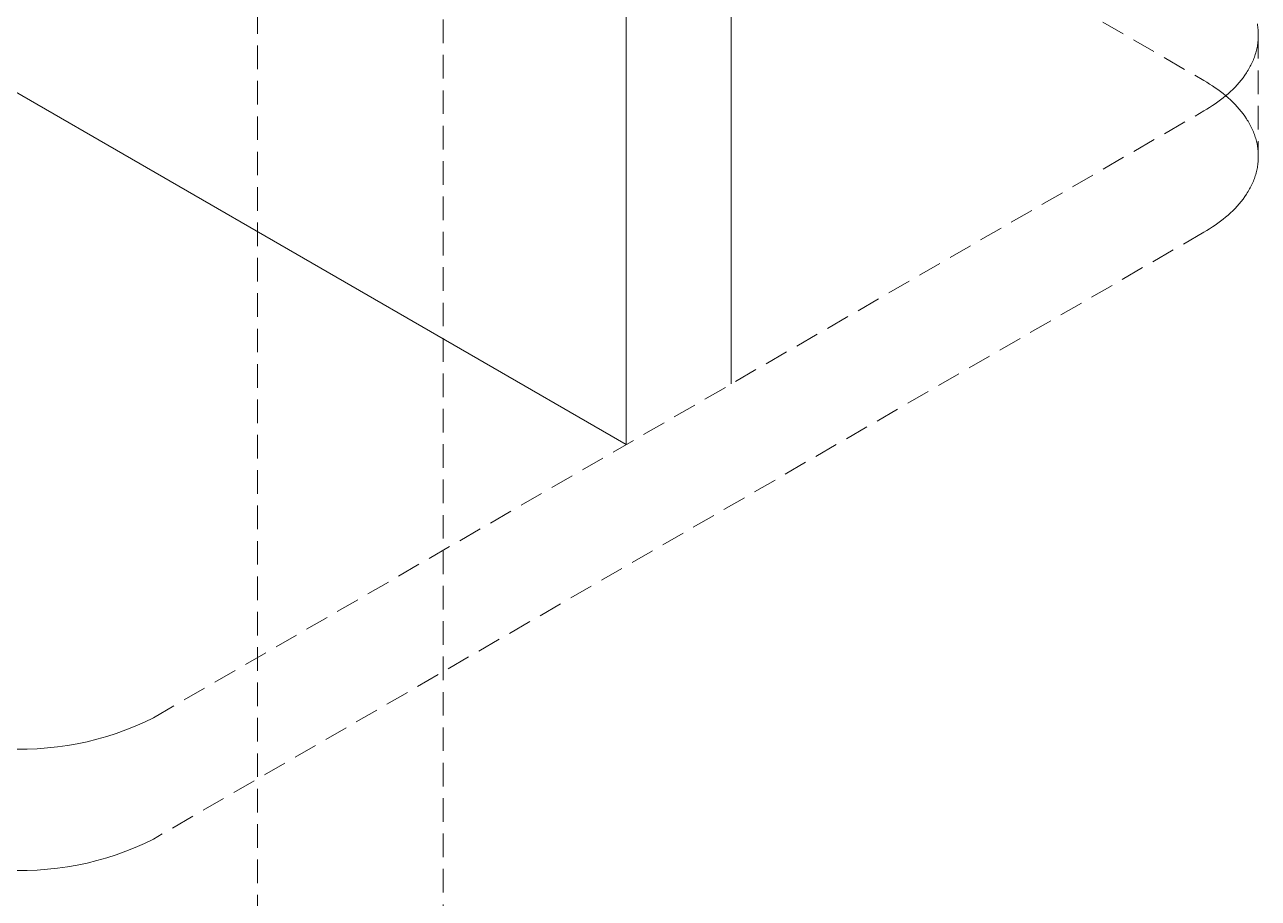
# Model space of a CAD drawing. Header units: millimetres. Extents: x -111 to 4919, y -143 to 3304.
# Drawn here: x 3054.8 to 3121.2, y 1364.2 to 1411.2 of the extents above; entities that cross this region are included whole.
import ezdxf

# ---------------------------------------------------------------- set-up
doc = ezdxf.new("R2010")
doc.units = ezdxf.units.MM
doc.linetypes.add('HIDDEN', pattern=[1.905, 1.27, -0.635])
doc.layers.add('ZANO_R', color=7, linetype='Continuous', lineweight=0)
doc.layers.add('ZANO_R_przerywana', color=7, linetype='HIDDEN', lineweight=0)

msp = doc.modelspace()

# ---------------------------------------------------------------- linework, layer by layer
at = {"layer": 'ZANO_R'}
for p, q in [((3087.204, 1388.573), (3087.204, 1710.273)), ((3092.861, 1689.044), (3092.861, 1391.839)), ((2769.006, 1572.285), (3087.204, 1388.573)), ((3061.749, 1373.876), (3061.26, 1373.639)), ((3060.259, 1373.216), (3059.748, 1373.031)), ((3060.763, 1373.419), (3060.259, 1373.216)), ((3061.26, 1373.639), (3060.763, 1373.419)), ((3058.18, 1372.583), (3057.649, 1372.47)), ((3058.708, 1372.714), (3058.18, 1372.583)), ((3059.231, 1372.863), (3058.708, 1372.714)), ((3059.748, 1373.031), (3059.231, 1372.863)), ((3054.949, 1372.188), (3054.406, 1372.188)), ((3055.492, 1372.207), (3054.949, 1372.188)), ((3056.035, 1372.245), (3055.492, 1372.207)), ((3056.575, 1372.301), (3056.035, 1372.245)), ((3057.113, 1372.376), (3056.575, 1372.301)), ((3057.649, 1372.47), (3057.113, 1372.376)), ((3061.749, 1367.345), (3061.26, 1367.107)), ((3060.259, 1366.684), (3059.748, 1366.499)), ((3060.763, 1366.887), (3060.259, 1366.684)), ((3061.26, 1367.107), (3060.763, 1366.887)), ((3057.649, 1365.939), (3057.113, 1365.844)), ((3058.18, 1366.051), (3057.649, 1365.939)), ((3058.708, 1366.182), (3058.18, 1366.051)), ((3059.231, 1366.331), (3058.708, 1366.182)), ((3059.748, 1366.499), (3059.231, 1366.331)), ((3054.949, 1365.656), (3054.406, 1365.656)), ((3055.492, 1365.675), (3054.949, 1365.656)), ((3056.035, 1365.713), (3055.492, 1365.675)), ((3056.575, 1365.769), (3056.035, 1365.713)), ((3057.113, 1365.844), (3056.575, 1365.769))]:
    msp.add_line(p, q, dxfattribs=at)
at = {"layer": 'ZANO_R_przerywana'}
for p, q in [((2814.261, 1583.716), (3118.317, 1408.169)), ((3067.355, 1326.869), (3067.355, 1424.762)), ((3077.355, 1424.788), (3077.355, 1326.869)), ((3121.193, 1411.215), (3121.205, 1411.141)), ((3121.205, 1411.141), (3121.216, 1411.067)), ((3121.216, 1411.067), (3121.225, 1410.992)), ((3121.225, 1410.992), (3121.233, 1410.918)), ((3121.233, 1410.918), (3121.239, 1410.843)), ((3121.239, 1410.395), (3121.233, 1410.32)), ((3121.239, 1410.843), (3121.243, 1410.768)), ((3121.243, 1410.469), (3121.239, 1410.395)), ((3121.243, 1410.768), (3121.245, 1410.694)), ((3121.245, 1410.544), (3121.243, 1410.469)), ((3121.245, 1410.694), (3121.246, 1410.619)), ((3121.246, 1410.619), (3121.245, 1410.544)), ((3121.246, 1410.619), (3121.246, 1404.087)), ((3121.126, 1409.727), (3121.105, 1409.654)), ((3121.145, 1409.801), (3121.126, 1409.727)), ((3121.163, 1409.875), (3121.145, 1409.801)), ((3121.178, 1409.949), (3121.163, 1409.875)), ((3121.193, 1410.023), (3121.178, 1409.949)), ((3121.205, 1410.097), (3121.193, 1410.023)), ((3121.216, 1410.171), (3121.205, 1410.097)), ((3121.225, 1410.246), (3121.216, 1410.171)), ((3121.233, 1410.32), (3121.225, 1410.246)), ((3120.883, 1409.078), (3120.849, 1409.007)), ((3120.916, 1409.149), (3120.883, 1409.078)), ((3120.948, 1409.22), (3120.916, 1409.149)), ((3120.978, 1409.292), (3120.948, 1409.22)), ((3121.007, 1409.364), (3120.978, 1409.292)), ((3121.034, 1409.436), (3121.007, 1409.364)), ((3121.059, 1409.508), (3121.034, 1409.436)), ((3121.083, 1409.581), (3121.059, 1409.508)), ((3121.105, 1409.654), (3121.083, 1409.581)), ((3120.519, 1408.458), (3120.423, 1408.326)), ((3120.61, 1408.593), (3120.519, 1408.458)), ((3120.653, 1408.661), (3120.61, 1408.593)), ((3120.695, 1408.729), (3120.653, 1408.661)), ((3120.736, 1408.798), (3120.695, 1408.729)), ((3120.775, 1408.867), (3120.736, 1408.798)), ((3120.812, 1408.937), (3120.775, 1408.867)), ((3120.849, 1409.007), (3120.812, 1408.937)), ((3118.317, 1408.169), (3118.472, 1408.078)), ((3118.472, 1408.078), (3118.625, 1407.983)), ((3118.625, 1407.983), (3118.776, 1407.886)), ((3118.776, 1407.886), (3118.924, 1407.786)), ((3118.924, 1407.786), (3119.069, 1407.683)), ((3119.99, 1407.817), (3119.87, 1407.696)), ((3120.105, 1407.941), (3119.99, 1407.817)), ((3120.216, 1408.067), (3120.105, 1407.941)), ((3120.322, 1408.195), (3120.216, 1408.067)), ((3120.423, 1408.326), (3120.322, 1408.195)), ((3119.069, 1407.683), (3119.211, 1407.578)), ((3119.211, 1407.128), (3119.069, 1407.023)), ((3119.211, 1407.578), (3119.35, 1407.469)), ((3119.35, 1407.236), (3119.211, 1407.128)), ((3119.35, 1407.469), (3119.486, 1407.358)), ((3119.486, 1407.347), (3119.35, 1407.236)), ((3119.618, 1407.461), (3119.486, 1407.347)), ((3119.486, 1407.358), (3119.618, 1407.245)), ((3119.746, 1407.577), (3119.618, 1407.461)), ((3119.618, 1407.245), (3119.746, 1407.128)), ((3119.87, 1407.696), (3119.746, 1407.577)), ((3119.746, 1407.128), (3119.87, 1407.01)), ((3061.749, 1373.876), (3118.317, 1406.536)), ((3118.472, 1406.628), (3118.317, 1406.536)), ((3118.625, 1406.722), (3118.472, 1406.628)), ((3118.776, 1406.82), (3118.625, 1406.722)), ((3118.924, 1406.92), (3118.776, 1406.82)), ((3119.069, 1407.023), (3118.924, 1406.92)), ((3119.87, 1407.01), (3119.99, 1406.888)), ((3119.99, 1406.888), (3120.105, 1406.765)), ((3120.105, 1406.765), (3120.216, 1406.639)), ((3120.216, 1406.639), (3120.322, 1406.51)), ((3120.322, 1406.51), (3120.423, 1406.38)), ((3120.423, 1406.38), (3120.519, 1406.247)), ((3120.519, 1406.247), (3120.61, 1406.113)), ((3120.61, 1406.113), (3120.653, 1406.045)), ((3120.653, 1406.045), (3120.695, 1405.976)), ((3120.695, 1405.976), (3120.736, 1405.908)), ((3120.736, 1405.908), (3120.775, 1405.838)), ((3120.775, 1405.838), (3120.812, 1405.768)), ((3120.812, 1405.768), (3120.849, 1405.698)), ((3120.849, 1405.698), (3120.883, 1405.628)), ((3120.883, 1405.628), (3120.916, 1405.557)), ((3120.916, 1405.557), (3120.948, 1405.486)), ((3120.948, 1405.486), (3120.978, 1405.414)), ((3120.978, 1405.414), (3121.007, 1405.342)), ((3121.007, 1405.342), (3121.034, 1405.27)), ((3121.034, 1405.27), (3121.059, 1405.197)), ((3121.059, 1405.197), (3121.083, 1405.125)), ((3121.083, 1405.125), (3121.105, 1405.052)), ((3121.105, 1405.052), (3121.126, 1404.978)), ((3121.126, 1404.978), (3121.145, 1404.905)), ((3121.145, 1404.905), (3121.163, 1404.831)), ((3121.163, 1404.831), (3121.178, 1404.757)), ((3121.178, 1404.757), (3121.193, 1404.683)), ((3121.193, 1404.683), (3121.205, 1404.609)), ((3121.205, 1404.609), (3121.216, 1404.535)), ((3121.216, 1404.535), (3121.225, 1404.46)), ((3121.225, 1404.46), (3121.233, 1404.386)), ((3121.233, 1403.788), (3121.225, 1403.714)), ((3121.233, 1404.386), (3121.239, 1404.311)), ((3121.239, 1403.863), (3121.233, 1403.788)), ((3121.239, 1404.311), (3121.243, 1404.236)), ((3121.243, 1403.937), (3121.239, 1403.863)), ((3121.243, 1404.236), (3121.245, 1404.162)), ((3121.245, 1404.012), (3121.243, 1403.937)), ((3121.245, 1404.162), (3121.246, 1404.087)), ((3121.246, 1404.087), (3121.245, 1404.012)), ((3121.105, 1403.122), (3121.083, 1403.049)), ((3121.126, 1403.195), (3121.105, 1403.122)), ((3121.145, 1403.269), (3121.126, 1403.195)), ((3121.163, 1403.343), (3121.145, 1403.269)), ((3121.178, 1403.417), (3121.163, 1403.343)), ((3121.193, 1403.491), (3121.178, 1403.417)), ((3121.205, 1403.565), (3121.193, 1403.491)), ((3121.216, 1403.639), (3121.205, 1403.565)), ((3121.225, 1403.714), (3121.216, 1403.639)), ((3120.812, 1402.405), (3120.775, 1402.336)), ((3120.849, 1402.475), (3120.812, 1402.405)), ((3120.883, 1402.546), (3120.849, 1402.475)), ((3120.916, 1402.617), (3120.883, 1402.546)), ((3120.948, 1402.688), (3120.916, 1402.617)), ((3120.978, 1402.76), (3120.948, 1402.688)), ((3121.007, 1402.832), (3120.978, 1402.76)), ((3121.034, 1402.904), (3121.007, 1402.832)), ((3121.059, 1402.976), (3121.034, 1402.904)), ((3121.083, 1403.049), (3121.059, 1402.976)), ((3120.423, 1401.794), (3120.322, 1401.663)), ((3120.519, 1401.926), (3120.423, 1401.794)), ((3120.61, 1402.061), (3120.519, 1401.926)), ((3120.653, 1402.129), (3120.61, 1402.061)), ((3120.695, 1402.197), (3120.653, 1402.129)), ((3120.736, 1402.266), (3120.695, 1402.197)), ((3120.775, 1402.336), (3120.736, 1402.266)), ((3119.87, 1401.164), (3119.746, 1401.045)), ((3119.99, 1401.285), (3119.87, 1401.164)), ((3120.105, 1401.409), (3119.99, 1401.285)), ((3120.216, 1401.535), (3120.105, 1401.409)), ((3120.322, 1401.663), (3120.216, 1401.535)), ((3119.069, 1400.491), (3118.924, 1400.388)), ((3119.211, 1400.596), (3119.069, 1400.491)), ((3119.35, 1400.704), (3119.211, 1400.596)), ((3119.486, 1400.815), (3119.35, 1400.704)), ((3119.618, 1400.929), (3119.486, 1400.815)), ((3119.746, 1401.045), (3119.618, 1400.929)), ((3118.317, 1400.004), (3061.749, 1367.345)), ((3118.472, 1400.096), (3118.317, 1400.004)), ((3118.625, 1400.19), (3118.472, 1400.096)), ((3118.776, 1400.288), (3118.625, 1400.19)), ((3118.924, 1400.388), (3118.776, 1400.288))]:
    msp.add_line(p, q, dxfattribs=at)

doc.saveas('drawing.dxf')
